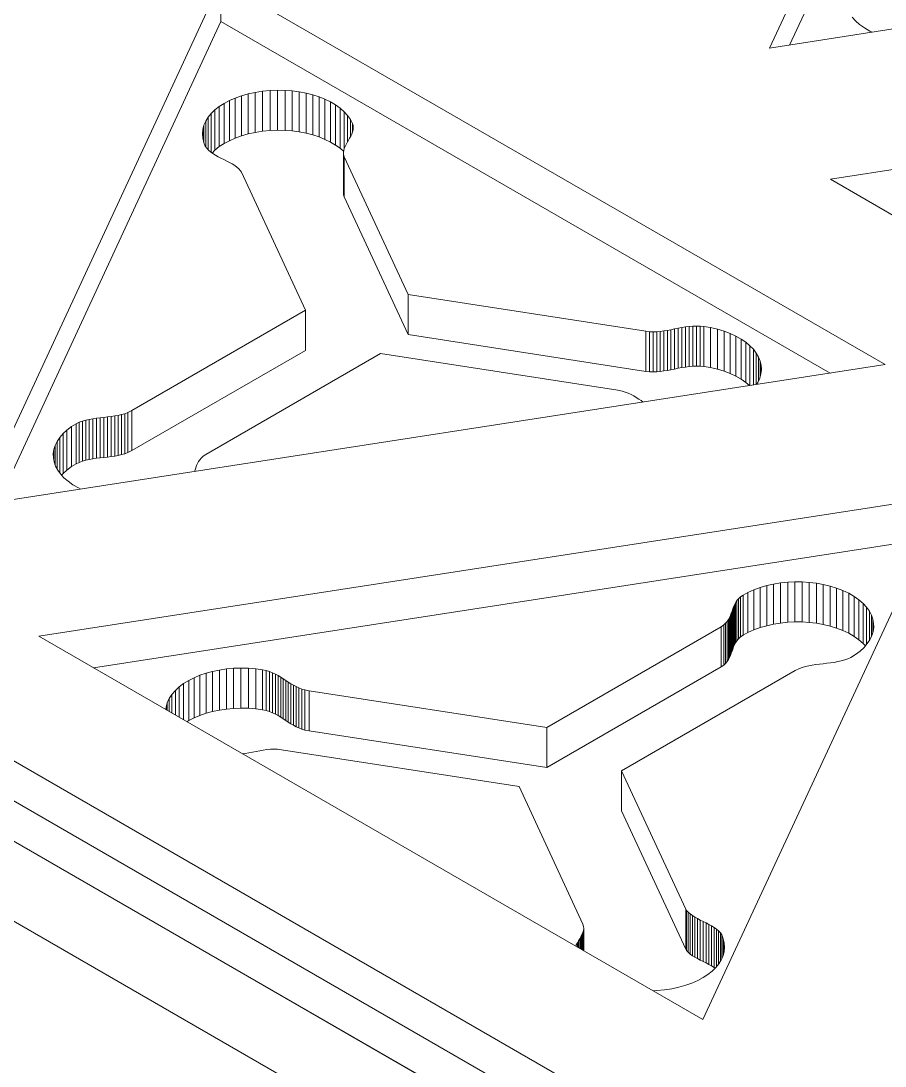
# Model space of a CAD drawing. Header units: inches. Extents: x 2.5 to 18.9, y 2.6 to 12.3.
# Drawn here: x 6.634 to 7.734, y 4.781 to 6.113 of the extents above; entities that cross this region are included whole.
import ezdxf

# ---------------------------------------------------------------- set-up
doc = ezdxf.new("R2010")
doc.units = ezdxf.units.IN
doc.header["$MEASUREMENT"] = 0

# ---------------------------------------------------------------- blocks, each defined once
blk = doc.blocks.new('A$C39963D99')
at = {"color": 0, "linetype": 'Continuous', "lineweight": 0, "extrusion": (3.33067e-16, 0.816497, 0.57735)}
for p, q in [((5.6569, -3.0619), (13.8593, -7.7975)), ((5.6569, -3.1129), (13.8593, -7.8486)), ((13.8593, -7.8486), (5.6569, -3.1129)), ((13.8593, -7.8996), (5.6569, -3.1639)), ((5.6569, -3.1639), (13.8593, -7.8996)), ((13.8593, -8.0017), (5.6569, -3.266)), ((10.7229, -4.5227), (11.0323, -3.8558)), ((11.0323, -3.9068), (10.7484, -4.5188)), ((11.878, -4.344), (10.7229, -4.5227)), ((9.7148, -5.1047), (10.0242, -4.4378)), ((10.0242, -4.4889), (10.0242, -4.4378)), ((10.0242, -4.4378), (10.8699, -4.926)), ((10.8323, -4.4881), (10.8279, -4.4833)), ((10.0242, -4.4889), (9.7403, -5.1008)), ((10.8002, -4.9368), (10.0242, -4.4889)), ((10.8375, -4.4926), (10.8323, -4.4881)), ((10.8437, -4.497), (10.8375, -4.4926)), ((10.8506, -4.501), (10.8437, -4.497)), ((10.8003, -4.6899), (11.9554, -4.5112)), ((10.8538, -4.5025), (10.8506, -4.501)), ((10.0587, -4.5811), (10.0678, -4.5791)), ((10.0678, -4.5791), (10.0773, -4.5776)), ((10.0678, -4.6301), (10.0678, -4.5791)), ((10.0773, -4.5776), (10.0869, -4.5767)), ((10.0773, -4.6286), (10.0773, -4.5776)), ((10.0869, -4.5767), (10.0964, -4.5764)), ((10.0869, -4.6277), (10.0869, -4.5767)), ((10.0964, -4.6274), (10.0964, -4.5764)), ((10.0964, -4.5764), (10.1058, -4.5766)), ((10.1058, -4.6276), (10.1058, -4.5766)), ((10.1058, -4.5766), (10.115, -4.5773)), ((10.115, -4.6283), (10.115, -4.5773)), ((10.115, -4.5773), (10.124, -4.5785)), ((10.124, -4.6295), (10.124, -4.5785)), ((10.124, -4.5785), (10.1327, -4.5802)), ((10.1327, -4.6312), (10.1327, -4.5802)), ((10.1327, -4.5802), (10.1411, -4.5823)), ((10.022, -4.5973), (10.0281, -4.5933)), ((10.0281, -4.5933), (10.0349, -4.5897)), ((10.0281, -4.6443), (10.0281, -4.5933)), ((10.0349, -4.5897), (10.0422, -4.5864)), ((10.0349, -4.6407), (10.0349, -4.5897)), ((10.0422, -4.5864), (10.0502, -4.5835)), ((10.0422, -4.6374), (10.0422, -4.5864)), ((10.0502, -4.5835), (10.0587, -4.5811)), ((10.0502, -4.6345), (10.0502, -4.5835)), ((10.0587, -4.6321), (10.0587, -4.5811)), ((10.1411, -4.6333), (10.1411, -4.5823)), ((10.1411, -4.5823), (10.1491, -4.5849)), ((10.1491, -4.6359), (10.1491, -4.5849)), ((10.1491, -4.5849), (10.1566, -4.5879)), ((10.1566, -4.639), (10.1566, -4.5879)), ((10.1566, -4.5879), (10.1636, -4.5913)), ((10.1636, -4.6424), (10.1636, -4.5913)), ((10.1636, -4.5913), (10.1701, -4.5951)), ((10.008, -4.6109), (10.0119, -4.6061)), ((10.0119, -4.6061), (10.0166, -4.6016)), ((10.0119, -4.6558), (10.0119, -4.6061)), ((10.0166, -4.6016), (10.022, -4.5973)), ((10.0166, -4.6526), (10.0166, -4.6016)), ((10.022, -4.6483), (10.022, -4.5973)), ((10.1701, -4.6462), (10.1701, -4.5951)), ((10.1701, -4.5951), (10.1759, -4.5993)), ((10.1759, -4.6504), (10.1759, -4.5993)), ((10.1759, -4.5993), (10.1811, -4.6038)), ((10.1811, -4.6512), (10.1811, -4.6038)), ((10.1811, -4.6038), (10.1855, -4.6087)), ((10.0026, -4.6211), (10.0049, -4.6159)), ((10.0049, -4.6159), (10.008, -4.6109)), ((10.0049, -4.6486), (10.0049, -4.6159)), ((10.008, -4.6525), (10.008, -4.6109)), ((10.1855, -4.6421), (10.1855, -4.6087)), ((10.1855, -4.6087), (10.1891, -4.6138)), ((10.1891, -4.6356), (10.1891, -4.6138)), ((10.1891, -4.6138), (10.1916, -4.6186)), ((10.1916, -4.63), (10.1916, -4.6186)), ((10.1916, -4.6186), (10.1924, -4.6214)), ((10.0006, -4.6318), (10.0011, -4.6264)), ((10.001, -4.6372), (10.0006, -4.6318)), ((10.0011, -4.6264), (10.0026, -4.6211)), ((10.0011, -4.638), (10.0011, -4.6264)), ((10.0026, -4.6435), (10.0026, -4.6211)), ((10.0587, -4.6321), (10.0502, -4.6345)), ((10.0678, -4.6301), (10.0587, -4.6321)), ((10.0773, -4.6286), (10.0678, -4.6301)), ((10.0869, -4.6277), (10.0773, -4.6286)), ((10.0964, -4.6274), (10.0869, -4.6277)), ((10.1058, -4.6276), (10.0964, -4.6274)), ((10.115, -4.6283), (10.1058, -4.6276)), ((10.124, -4.6295), (10.115, -4.6283)), ((10.1327, -4.6312), (10.124, -4.6295)), ((10.1411, -4.6333), (10.1327, -4.6312)), ((10.1491, -4.6359), (10.1411, -4.6333)), ((10.1908, -4.6322), (10.1895, -4.6349)), ((10.1918, -4.6296), (10.1908, -4.6322)), ((10.1924, -4.6269), (10.1918, -4.6296)), ((10.1924, -4.6269), (10.1924, -4.6214)), ((10.1924, -4.6214), (10.1927, -4.6241)), ((10.1927, -4.6241), (10.1924, -4.6269)), ((10.0023, -4.6428), (10.001, -4.6372)), ((10.0043, -4.6476), (10.0023, -4.6428)), ((10.0281, -4.6443), (10.022, -4.6483)), ((10.0349, -4.6407), (10.0281, -4.6443)), ((10.0422, -4.6374), (10.0349, -4.6407)), ((10.0502, -4.6345), (10.0422, -4.6374)), ((10.1566, -4.639), (10.1491, -4.6359)), ((10.1636, -4.6424), (10.1566, -4.639)), ((10.1701, -4.6462), (10.1636, -4.6424)), ((10.1759, -4.6504), (10.1701, -4.6462)), ((10.1836, -4.6454), (10.1823, -4.648)), ((10.1851, -4.6428), (10.1836, -4.6454)), ((10.1866, -4.6402), (10.1851, -4.6428)), ((10.1881, -4.6376), (10.1866, -4.6402)), ((10.1895, -4.6349), (10.1881, -4.6376)), ((10.006, -4.6503), (10.0043, -4.6476)), ((10.0082, -4.6527), (10.006, -4.6503)), ((10.0109, -4.655), (10.0082, -4.6527)), ((10.0139, -4.6571), (10.0109, -4.655)), ((10.0166, -4.6526), (10.0128, -4.6564)), ((10.0171, -4.6592), (10.0139, -4.6571)), ((10.022, -4.6483), (10.0166, -4.6526)), ((10.0206, -4.6611), (10.0171, -4.6592)), ((10.1804, -4.6542), (10.1759, -4.6504)), ((10.1805, -4.6533), (10.1801, -4.6559)), ((10.1801, -4.7069), (10.1801, -4.6559)), ((10.1801, -4.6559), (10.1802, -4.6585)), ((10.1802, -4.7095), (10.1802, -4.6585)), ((10.1802, -4.6585), (10.181, -4.6614)), ((10.1813, -4.6506), (10.1805, -4.6533)), ((10.1823, -4.648), (10.1813, -4.6506)), ((10.0242, -4.663), (10.0206, -4.6611)), ((10.0279, -4.6648), (10.0242, -4.663)), ((10.0316, -4.6666), (10.0279, -4.6648)), ((10.0352, -4.6685), (10.0316, -4.6666)), ((10.0386, -4.6703), (10.0352, -4.6685)), ((10.0417, -4.6723), (10.0386, -4.6703)), ((10.0446, -4.6744), (10.0417, -4.6723)), ((10.181, -4.7124), (10.181, -4.6614)), ((10.181, -4.6614), (10.2624, -4.8367)), ((10.0471, -4.6765), (10.0446, -4.6744)), ((10.0491, -4.6789), (10.0471, -4.6765)), ((10.0502, -4.6806), (10.0491, -4.6789)), ((10.1319, -4.8568), (10.0502, -4.6806)), ((11.6459, -5.1781), (10.8003, -4.6899)), ((10.1802, -4.7095), (10.1801, -4.7069)), ((10.181, -4.7124), (10.1802, -4.7095)), ((10.2624, -4.8877), (10.181, -4.7124)), ((10.2624, -4.8877), (10.2624, -4.8367)), ((10.2624, -4.8367), (10.5651, -4.8835)), ((9.9106, -4.9846), (10.1319, -4.8568)), ((10.1319, -4.9078), (10.1319, -4.8568)), ((10.5651, -4.9346), (10.5651, -4.8835)), ((10.5651, -4.8835), (10.5701, -4.8841)), ((10.5701, -4.9351), (10.5701, -4.8841)), ((10.5701, -4.8841), (10.5746, -4.8843)), ((10.5746, -4.8843), (10.5791, -4.8841)), ((10.5746, -4.9353), (10.5746, -4.8843)), ((10.5791, -4.8841), (10.5836, -4.8837)), ((10.5791, -4.9351), (10.5791, -4.8841)), ((10.5836, -4.8837), (10.5881, -4.8831)), ((10.5836, -4.9347), (10.5836, -4.8837)), ((10.5881, -4.8831), (10.5927, -4.8824)), ((10.5881, -4.9341), (10.5881, -4.8831)), ((10.5927, -4.8824), (10.5972, -4.8815)), ((10.5927, -4.9334), (10.5927, -4.8824)), ((10.5972, -4.8815), (10.6018, -4.8806)), ((10.5972, -4.9325), (10.5972, -4.8815)), ((10.6018, -4.8806), (10.6064, -4.8797)), ((10.6018, -4.9316), (10.6018, -4.8806)), ((10.6064, -4.8797), (10.611, -4.8788)), ((10.6064, -4.9307), (10.6064, -4.8797)), ((10.611, -4.8788), (10.6156, -4.878)), ((10.611, -4.9298), (10.611, -4.8788)), ((10.6156, -4.878), (10.6203, -4.8774)), ((10.6156, -4.9291), (10.6156, -4.878)), ((10.6203, -4.8774), (10.625, -4.877)), ((10.6203, -4.9284), (10.6203, -4.8774)), ((10.625, -4.877), (10.6297, -4.8768)), ((10.625, -4.928), (10.625, -4.877)), ((10.6297, -4.9278), (10.6297, -4.8768)), ((10.6297, -4.8768), (10.6345, -4.8769)), ((10.6345, -4.9279), (10.6345, -4.8769)), ((10.6345, -4.8769), (10.6393, -4.8774)), ((10.6393, -4.9284), (10.6393, -4.8774)), ((10.6393, -4.8774), (10.6476, -4.8788)), ((10.6476, -4.9298), (10.6476, -4.8788)), ((10.6476, -4.8788), (10.6565, -4.8809)), ((10.6565, -4.9319), (10.6565, -4.8809)), ((10.6565, -4.8809), (10.6649, -4.8834)), ((10.6649, -4.9345), (10.6649, -4.8834)), ((10.6649, -4.8834), (10.6727, -4.8864)), ((10.6727, -4.9375), (10.6727, -4.8864)), ((10.6727, -4.8864), (10.68, -4.8898)), ((10.5651, -4.9346), (10.2624, -4.8877)), ((10.68, -4.9408), (10.68, -4.8898)), ((10.68, -4.8898), (10.6865, -4.8935)), ((10.6865, -4.9446), (10.6865, -4.8935)), ((10.6865, -4.8935), (10.6925, -4.8976)), ((10.6925, -4.9486), (10.6925, -4.8976)), ((10.6925, -4.8976), (10.6977, -4.9019)), ((10.1319, -4.9078), (9.9106, -5.0356)), ((10.2272, -4.9119), (10.0049, -5.0403)), ((10.5296, -4.9587), (10.2272, -4.9119)), ((10.6977, -4.9527), (10.6977, -4.9019)), ((10.6977, -4.9019), (10.7022, -4.9065)), ((10.7022, -4.952), (10.7022, -4.9065)), ((10.7022, -4.9065), (10.7059, -4.9114)), ((10.7059, -4.9514), (10.7059, -4.9114)), ((10.7059, -4.9114), (10.7088, -4.9164)), ((10.8699, -4.926), (9.7148, -5.1047)), ((10.7088, -4.9466), (10.7088, -4.9164)), ((10.7088, -4.9164), (10.7109, -4.9216)), ((10.7109, -4.9412), (10.7109, -4.9216)), ((10.7109, -4.9216), (10.7122, -4.9269)), ((10.5701, -4.9351), (10.5651, -4.9346)), ((10.5746, -4.9353), (10.5701, -4.9351)), ((10.5791, -4.9351), (10.5746, -4.9353)), ((10.5836, -4.9347), (10.5791, -4.9351)), ((10.5881, -4.9341), (10.5836, -4.9347)), ((10.5927, -4.9334), (10.5881, -4.9341)), ((10.5972, -4.9325), (10.5927, -4.9334)), ((10.6018, -4.9316), (10.5972, -4.9325)), ((10.6064, -4.9307), (10.6018, -4.9316)), ((10.611, -4.9298), (10.6064, -4.9307)), ((10.6156, -4.9291), (10.611, -4.9298)), ((10.6203, -4.9284), (10.6156, -4.9291)), ((10.625, -4.928), (10.6203, -4.9284)), ((10.6297, -4.9278), (10.625, -4.928)), ((10.6345, -4.9279), (10.6297, -4.9278)), ((10.6393, -4.9284), (10.6345, -4.9279)), ((10.6476, -4.9298), (10.6393, -4.9284)), ((10.6565, -4.9319), (10.6476, -4.9298)), ((10.6649, -4.9345), (10.6565, -4.9319)), ((10.6727, -4.9375), (10.6649, -4.9345)), ((10.68, -4.9408), (10.6727, -4.9375)), ((10.7119, -4.9378), (10.7103, -4.9434)), ((10.7125, -4.9324), (10.7119, -4.9378)), ((10.7122, -4.9354), (10.7122, -4.9269)), ((10.7122, -4.9269), (10.7125, -4.9324)), ((10.6865, -4.9446), (10.68, -4.9408)), ((10.6925, -4.9486), (10.6865, -4.9446)), ((10.6974, -4.9527), (10.6925, -4.9486)), ((10.7078, -4.9488), (10.7061, -4.9514)), ((10.7103, -4.9434), (10.7078, -4.9488)), ((10.5351, -4.9598), (10.5296, -4.9587)), ((10.5391, -4.9609), (10.5351, -4.9598)), ((10.5429, -4.9624), (10.5391, -4.9609)), ((10.5464, -4.964), (10.5429, -4.9624)), ((10.5498, -4.9658), (10.5464, -4.964)), ((10.5531, -4.9678), (10.5498, -4.9658)), ((10.5563, -4.9698), (10.5531, -4.9678)), ((10.5594, -4.9719), (10.5563, -4.9698)), ((10.562, -4.9737), (10.5594, -4.9719)), ((9.8703, -4.9937), (9.8751, -4.9932)), ((9.8751, -4.9932), (9.8798, -4.9927)), ((9.8751, -5.0442), (9.8751, -4.9932)), ((9.8798, -4.9927), (9.8844, -4.9921)), ((9.8798, -5.0437), (9.8798, -4.9927)), ((9.8844, -4.9921), (9.889, -4.9914)), ((9.8844, -5.0431), (9.8844, -4.9921)), ((9.889, -4.9914), (9.8934, -4.9907)), ((9.889, -5.0425), (9.889, -4.9914)), ((9.8934, -4.9907), (9.8976, -4.9897)), ((9.8934, -5.0417), (9.8934, -4.9907)), ((9.8976, -4.9897), (9.9017, -4.9885)), ((9.8976, -5.0407), (9.8976, -4.9897)), ((9.9017, -4.9885), (9.9054, -4.9871)), ((9.9017, -5.0396), (9.9017, -4.9885)), ((9.9054, -4.9871), (9.9106, -4.9846)), ((9.9054, -5.0381), (9.9054, -4.9871)), ((9.9106, -5.0356), (9.9106, -4.9846)), ((9.8281, -5.0093), (9.834, -5.0049)), ((9.834, -5.0049), (9.8399, -5.0013)), ((9.834, -5.0559), (9.834, -5.0049)), ((9.8399, -5.0013), (9.8437, -4.9995)), ((9.8399, -5.0523), (9.8399, -5.0013)), ((9.8437, -4.9995), (9.8477, -4.998)), ((9.8437, -5.0505), (9.8437, -4.9995)), ((9.8477, -4.998), (9.852, -4.9968)), ((9.8477, -5.049), (9.8477, -4.998)), ((9.852, -4.9968), (9.8564, -4.9958)), ((9.852, -5.0478), (9.852, -4.9968)), ((9.8564, -4.9958), (9.861, -4.995)), ((9.8564, -5.0468), (9.8564, -4.9958)), ((9.861, -4.995), (9.8656, -4.9943)), ((9.861, -5.046), (9.861, -4.995)), ((9.8656, -4.9943), (9.8703, -4.9937)), ((9.8656, -5.0453), (9.8656, -4.9943)), ((9.8703, -5.0448), (9.8703, -4.9937)), ((9.8155, -5.0238), (9.8189, -5.0188)), ((9.8189, -5.0188), (9.8231, -5.0139)), ((9.8189, -5.0639), (9.8189, -5.0188)), ((9.8231, -5.0139), (9.8281, -5.0093)), ((9.8231, -5.0649), (9.8231, -5.0139)), ((9.8281, -5.0603), (9.8281, -5.0093)), ((9.8114, -5.0341), (9.813, -5.0289)), ((9.813, -5.0289), (9.8155, -5.0238)), ((9.813, -5.0537), (9.813, -5.0289)), ((9.8155, -5.0589), (9.8155, -5.0238)), ((9.8107, -5.0394), (9.8114, -5.0341)), ((9.8108, -5.0447), (9.8107, -5.0394)), ((9.8118, -5.05), (9.8108, -5.0447)), ((9.8114, -5.0482), (9.8114, -5.0341)), ((9.861, -5.046), (9.8564, -5.0468)), ((9.8656, -5.0453), (9.861, -5.046)), ((9.8703, -5.0448), (9.8656, -5.0453)), ((9.8751, -5.0442), (9.8703, -5.0448)), ((9.8798, -5.0437), (9.8751, -5.0442)), ((9.8844, -5.0431), (9.8798, -5.0437)), ((9.889, -5.0425), (9.8844, -5.0431)), ((9.8934, -5.0417), (9.889, -5.0425)), ((9.8976, -5.0407), (9.8934, -5.0417)), ((9.9017, -5.0396), (9.8976, -5.0407)), ((9.9054, -5.0381), (9.9017, -5.0396)), ((9.9106, -5.0356), (9.9054, -5.0381)), ((9.9993, -5.0447), (9.9973, -5.0471)), ((10.0017, -5.0425), (9.9993, -5.0447)), ((10.0049, -5.0403), (10.0017, -5.0425)), ((9.8136, -5.0552), (9.8118, -5.05)), ((9.8163, -5.0603), (9.8136, -5.0552)), ((9.834, -5.0559), (9.8281, -5.0603)), ((9.8399, -5.0523), (9.834, -5.0559)), ((9.8437, -5.0505), (9.8399, -5.0523)), ((9.8477, -5.049), (9.8437, -5.0505)), ((9.852, -5.0478), (9.8477, -5.049)), ((9.8564, -5.0468), (9.852, -5.0478)), ((9.9922, -5.0574), (9.9912, -5.0602)), ((9.9931, -5.0547), (9.9922, -5.0574)), ((9.9943, -5.0521), (9.9931, -5.0547)), ((9.9956, -5.0495), (9.9943, -5.0521)), ((9.9973, -5.0471), (9.9956, -5.0495)), ((9.8198, -5.0653), (9.8163, -5.0603)), ((9.8242, -5.0701), (9.8198, -5.0653)), ((9.8231, -5.0649), (9.8213, -5.0669)), ((9.8281, -5.0603), (9.8231, -5.0649)), ((9.8295, -5.0746), (9.8242, -5.0701)), ((9.9912, -5.0602), (9.9906, -5.0621)), ((9.8356, -5.079), (9.8295, -5.0746)), ((9.8426, -5.083), (9.8356, -5.079)), ((9.8457, -5.0845), (9.8426, -5.083)), ((9.7922, -5.2719), (10.9473, -5.0933)), ((10.9473, -5.0933), (10.6378, -5.7602)), ((10.9218, -5.1482), (9.8619, -5.3122)), ((10.7194, -5.2076), (10.728, -5.2057)), ((10.728, -5.2057), (10.7369, -5.2042)), ((10.728, -5.2567), (10.728, -5.2057)), ((10.7369, -5.2042), (10.746, -5.2033)), ((10.7369, -5.2553), (10.7369, -5.2042)), ((10.746, -5.2033), (10.7551, -5.2029)), ((10.746, -5.2543), (10.746, -5.2033)), ((10.7551, -5.2539), (10.7551, -5.2029)), ((10.7551, -5.2029), (10.7643, -5.2029)), ((10.7643, -5.2539), (10.7643, -5.2029)), ((10.7643, -5.2029), (10.7734, -5.2035)), ((10.7734, -5.2545), (10.7734, -5.2035)), ((10.7734, -5.2035), (10.7824, -5.2045)), ((10.7824, -5.2556), (10.7824, -5.2045)), ((10.7824, -5.2045), (10.7913, -5.2061)), ((10.7913, -5.2571), (10.7913, -5.2061)), ((10.7913, -5.2061), (10.7999, -5.2081)), ((10.6859, -5.222), (10.6891, -5.2198)), ((10.6891, -5.2198), (10.6953, -5.2163)), ((10.6891, -5.2708), (10.6891, -5.2198)), ((10.6953, -5.2163), (10.7029, -5.2129)), ((10.6953, -5.2674), (10.6953, -5.2163)), ((10.7029, -5.2129), (10.711, -5.21)), ((10.7029, -5.264), (10.7029, -5.2129)), ((10.711, -5.21), (10.7194, -5.2076)), ((10.711, -5.261), (10.711, -5.21)), ((10.7194, -5.2586), (10.7194, -5.2076)), ((10.7999, -5.2592), (10.7999, -5.2081)), ((10.7999, -5.2081), (10.8082, -5.2107)), ((10.8082, -5.2617), (10.8082, -5.2107)), ((10.8082, -5.2107), (10.8161, -5.2137)), ((10.8161, -5.2647), (10.8161, -5.2137)), ((10.8161, -5.2137), (10.8236, -5.2173)), ((10.8236, -5.2683), (10.8236, -5.2173)), ((10.8236, -5.2173), (10.8306, -5.2213)), ((10.6769, -5.2346), (10.6781, -5.2319)), ((10.6781, -5.2319), (10.6795, -5.2293)), ((10.6781, -5.283), (10.6781, -5.2319)), ((10.6795, -5.2293), (10.6812, -5.2267)), ((10.6795, -5.2803), (10.6795, -5.2293)), ((10.6812, -5.2267), (10.6834, -5.2243)), ((10.6812, -5.2778), (10.6812, -5.2267)), ((10.6834, -5.2243), (10.6859, -5.222)), ((10.6834, -5.2753), (10.6834, -5.2243)), ((10.6859, -5.273), (10.6859, -5.222)), ((10.8306, -5.2723), (10.8306, -5.2213)), ((10.8306, -5.2213), (10.8367, -5.2256)), ((10.8367, -5.2766), (10.8367, -5.2256)), ((10.8367, -5.2256), (10.842, -5.2302)), ((10.842, -5.2812), (10.842, -5.2302)), ((10.842, -5.2302), (10.8464, -5.235)), ((10.6719, -5.2481), (10.673, -5.2455)), ((10.673, -5.2455), (10.674, -5.2428)), ((10.673, -5.2965), (10.673, -5.2455)), ((10.674, -5.2428), (10.675, -5.2401)), ((10.674, -5.2938), (10.674, -5.2428)), ((10.675, -5.2401), (10.6759, -5.2373)), ((10.675, -5.2911), (10.675, -5.2401)), ((10.6759, -5.2373), (10.6769, -5.2346)), ((10.6759, -5.2884), (10.6759, -5.2373)), ((10.6769, -5.2856), (10.6769, -5.2346)), ((10.8464, -5.2826), (10.8464, -5.235)), ((10.8464, -5.235), (10.8499, -5.2399)), ((10.8499, -5.2776), (10.8499, -5.2399)), ((10.8499, -5.2399), (10.8526, -5.2451)), ((10.8526, -5.2724), (10.8526, -5.2451)), ((10.8526, -5.2451), (10.8544, -5.2503)), ((10.6613, -5.2599), (10.6645, -5.2577)), ((10.6645, -5.2577), (10.6669, -5.2555)), ((10.6645, -5.3088), (10.6645, -5.2577)), ((10.6669, -5.2555), (10.6689, -5.2532)), ((10.6669, -5.3066), (10.6669, -5.2555)), ((10.6689, -5.2532), (10.6706, -5.2507)), ((10.6689, -5.3042), (10.6689, -5.2532)), ((10.6706, -5.2507), (10.6719, -5.2481)), ((10.6706, -5.3017), (10.6706, -5.2507)), ((10.6719, -5.2992), (10.6719, -5.2481)), ((10.7194, -5.2586), (10.711, -5.261)), ((10.728, -5.2567), (10.7194, -5.2586)), ((10.7369, -5.2553), (10.728, -5.2567)), ((10.746, -5.2543), (10.7369, -5.2553)), ((10.7551, -5.2539), (10.746, -5.2543)), ((10.7643, -5.2539), (10.7551, -5.2539)), ((10.7734, -5.2545), (10.7643, -5.2539)), ((10.7824, -5.2556), (10.7734, -5.2545)), ((10.7913, -5.2571), (10.7824, -5.2556)), ((10.7999, -5.2592), (10.7913, -5.2571)), ((10.8082, -5.2617), (10.7999, -5.2592)), ((10.8544, -5.2671), (10.8544, -5.2503)), ((10.8544, -5.2503), (10.8554, -5.2555)), ((10.8554, -5.2616), (10.8554, -5.2555)), ((10.8554, -5.2555), (10.8555, -5.2608)), ((10.6378, -5.7602), (9.7922, -5.2719)), ((10.439, -5.3883), (10.6613, -5.2599)), ((10.6613, -5.3109), (10.6613, -5.2599)), ((10.6859, -5.273), (10.6834, -5.2753)), ((10.6891, -5.2708), (10.6859, -5.273)), ((10.6953, -5.2674), (10.6891, -5.2708)), ((10.7029, -5.264), (10.6953, -5.2674)), ((10.711, -5.261), (10.7029, -5.264)), ((10.8161, -5.2647), (10.8082, -5.2617)), ((10.8236, -5.2683), (10.8161, -5.2647)), ((10.8306, -5.2723), (10.8236, -5.2683)), ((10.8367, -5.2766), (10.8306, -5.2723)), ((10.8531, -5.2713), (10.8507, -5.2765)), ((10.8548, -5.2661), (10.8531, -5.2713)), ((10.8555, -5.2608), (10.8548, -5.2661)), ((10.6769, -5.2856), (10.6759, -5.2884)), ((10.6781, -5.283), (10.6769, -5.2856)), ((10.6795, -5.2803), (10.6781, -5.283)), ((10.6812, -5.2778), (10.6795, -5.2803)), ((10.6834, -5.2753), (10.6812, -5.2778)), ((10.842, -5.2812), (10.8367, -5.2766)), ((10.8431, -5.2863), (10.8381, -5.291)), ((10.8449, -5.2843), (10.842, -5.2812)), ((10.8473, -5.2815), (10.8431, -5.2863)), ((10.8507, -5.2765), (10.8473, -5.2815)), ((10.6719, -5.2992), (10.6706, -5.3017)), ((10.673, -5.2965), (10.6719, -5.2992)), ((10.674, -5.2938), (10.673, -5.2965)), ((10.675, -5.2911), (10.674, -5.2938)), ((10.6759, -5.2884), (10.675, -5.2911)), ((10.8263, -5.299), (10.8225, -5.3008)), ((10.8322, -5.2954), (10.8263, -5.299)), ((10.8381, -5.291), (10.8322, -5.2954)), ((10.0311, -5.3137), (10.0403, -5.3129)), ((10.0403, -5.3129), (10.0497, -5.3126)), ((10.0403, -5.3639), (10.0403, -5.3129)), ((10.0497, -5.3636), (10.0497, -5.3126)), ((10.0497, -5.3126), (10.0591, -5.3128)), ((10.0591, -5.3638), (10.0591, -5.3128)), ((10.0591, -5.3128), (10.0687, -5.3136)), ((10.6613, -5.3109), (10.439, -5.4393)), ((10.6645, -5.3088), (10.6613, -5.3109)), ((10.6669, -5.3066), (10.6645, -5.3088)), ((10.6689, -5.3042), (10.6669, -5.3066)), ((10.6706, -5.3017), (10.6689, -5.3042)), ((10.7645, -5.3117), (10.7608, -5.3131)), ((10.7685, -5.3105), (10.7645, -5.3117)), ((10.7728, -5.3096), (10.7685, -5.3105)), ((10.7772, -5.3088), (10.7728, -5.3096)), ((10.7818, -5.3082), (10.7772, -5.3088)), ((10.7864, -5.3076), (10.7818, -5.3082)), ((10.7911, -5.3071), (10.7864, -5.3076)), ((10.7959, -5.3065), (10.7911, -5.3071)), ((10.8006, -5.3059), (10.7959, -5.3065)), ((10.8052, -5.3053), (10.8006, -5.3059)), ((10.8098, -5.3044), (10.8052, -5.3053)), ((10.8142, -5.3035), (10.8098, -5.3044)), ((10.8185, -5.3022), (10.8142, -5.3035)), ((10.8225, -5.3008), (10.8185, -5.3022)), ((9.9831, -5.3285), (9.99, -5.3249)), ((9.99, -5.3249), (9.9974, -5.3218)), ((9.99, -5.376), (9.99, -5.3249)), ((9.9974, -5.3218), (10.0053, -5.3191)), ((9.9974, -5.3729), (9.9974, -5.3218)), ((10.0053, -5.3191), (10.0135, -5.3169)), ((10.0053, -5.3702), (10.0053, -5.3191)), ((10.0135, -5.3169), (10.0222, -5.3151)), ((10.0135, -5.3679), (10.0135, -5.3169)), ((10.0222, -5.3151), (10.0311, -5.3137)), ((10.0222, -5.3661), (10.0222, -5.3151)), ((10.0311, -5.3648), (10.0311, -5.3137)), ((10.0687, -5.3646), (10.0687, -5.3136)), ((10.0687, -5.3136), (10.0771, -5.3147)), ((10.0771, -5.3657), (10.0771, -5.3147)), ((10.0771, -5.3147), (10.0816, -5.3157)), ((10.0816, -5.3667), (10.0816, -5.3157)), ((10.0816, -5.3157), (10.0859, -5.317)), ((10.0859, -5.368), (10.0859, -5.317)), ((10.0859, -5.317), (10.0898, -5.3185)), ((10.0898, -5.3695), (10.0898, -5.3185)), ((10.0898, -5.3185), (10.0935, -5.3202)), ((10.0935, -5.3713), (10.0935, -5.3202)), ((10.0935, -5.3202), (10.097, -5.3221)), ((10.097, -5.3731), (10.097, -5.3221)), ((10.097, -5.3221), (10.1004, -5.3241)), ((10.1004, -5.3751), (10.1004, -5.3241)), ((10.1004, -5.3241), (10.1036, -5.3262)), ((10.1036, -5.3772), (10.1036, -5.3262)), ((10.1036, -5.3262), (10.1068, -5.3283)), ((10.7556, -5.3157), (10.5343, -5.4435)), ((10.7608, -5.3131), (10.7556, -5.3157)), ((9.9661, -5.3412), (9.9711, -5.3366)), ((9.9711, -5.3366), (9.9767, -5.3324)), ((9.9711, -5.3752), (9.9711, -5.3366)), ((9.9767, -5.3324), (9.9831, -5.3285)), ((9.9767, -5.3785), (9.9767, -5.3324)), ((9.9831, -5.3795), (9.9831, -5.3285)), ((10.1068, -5.3793), (10.1068, -5.3283)), ((10.1068, -5.3283), (10.1099, -5.3304)), ((10.1099, -5.3814), (10.1099, -5.3304)), ((10.1099, -5.3304), (10.1131, -5.3325)), ((10.1131, -5.3835), (10.1131, -5.3325)), ((10.1131, -5.3325), (10.1164, -5.3344)), ((10.1164, -5.3854), (10.1164, -5.3344)), ((10.1164, -5.3344), (10.1198, -5.3362)), ((10.1198, -5.3873), (10.1198, -5.3362)), ((10.1198, -5.3362), (10.1233, -5.3379)), ((10.1233, -5.3889), (10.1233, -5.3379)), ((10.1233, -5.3379), (10.1271, -5.3393)), ((10.1271, -5.3903), (10.1271, -5.3393)), ((10.1271, -5.3393), (10.1311, -5.3405)), ((9.9559, -5.3569), (9.9584, -5.3514)), ((9.9584, -5.3514), (9.9618, -5.3462)), ((9.9584, -5.3679), (9.9584, -5.3514)), ((9.9618, -5.3462), (9.9661, -5.3412)), ((9.9618, -5.3699), (9.9618, -5.3462)), ((9.9661, -5.3723), (9.9661, -5.3412)), ((10.1311, -5.3915), (10.1311, -5.3405)), ((10.1311, -5.3405), (10.1366, -5.3415)), ((10.1366, -5.3925), (10.1366, -5.3415)), ((10.1366, -5.3415), (10.439, -5.3883)), ((9.954, -5.3654), (9.9543, -5.3624)), ((9.9543, -5.3624), (9.9559, -5.3569)), ((9.9543, -5.3655), (9.9543, -5.3624)), ((9.9559, -5.3665), (9.9559, -5.3569)), ((10.0222, -5.3661), (10.0135, -5.3679)), ((10.0311, -5.3648), (10.0222, -5.3661)), ((10.0403, -5.3639), (10.0311, -5.3648)), ((10.0497, -5.3636), (10.0403, -5.3639)), ((10.0591, -5.3638), (10.0497, -5.3636)), ((10.0687, -5.3646), (10.0591, -5.3638)), ((10.0771, -5.3657), (10.0687, -5.3646)), ((10.0816, -5.3667), (10.0771, -5.3657)), ((9.9831, -5.3795), (9.9808, -5.3809)), ((9.99, -5.376), (9.9831, -5.3795)), ((9.9974, -5.3729), (9.99, -5.376)), ((10.0053, -5.3702), (9.9974, -5.3729)), ((10.0135, -5.3679), (10.0053, -5.3702)), ((10.0859, -5.368), (10.0816, -5.3667)), ((10.0898, -5.3695), (10.0859, -5.368)), ((10.0935, -5.3713), (10.0898, -5.3695)), ((10.097, -5.3731), (10.0935, -5.3713)), ((10.1004, -5.3751), (10.097, -5.3731)), ((10.1036, -5.3772), (10.1004, -5.3751)), ((10.1068, -5.3793), (10.1036, -5.3772)), ((10.1099, -5.3814), (10.1068, -5.3793)), ((10.1131, -5.3835), (10.1099, -5.3814)), ((10.1164, -5.3854), (10.1131, -5.3835)), ((10.1198, -5.3873), (10.1164, -5.3854)), ((10.1233, -5.3889), (10.1198, -5.3873)), ((10.1271, -5.3903), (10.1233, -5.3889)), ((10.1311, -5.3915), (10.1271, -5.3903)), ((10.1366, -5.3925), (10.1311, -5.3915)), ((10.439, -5.4393), (10.1366, -5.3925)), ((10.439, -5.4393), (10.439, -5.3883)), ((10.069, -5.4187), (10.0644, -5.4197)), ((10.0735, -5.4179), (10.069, -5.4187)), ((10.0781, -5.4171), (10.0735, -5.4179)), ((10.0826, -5.4165), (10.0781, -5.4171)), ((10.0871, -5.4161), (10.0826, -5.4165)), ((10.0916, -5.416), (10.0871, -5.4161)), ((10.0961, -5.4161), (10.0916, -5.416)), ((10.1011, -5.4167), (10.0961, -5.4161)), ((10.4038, -5.4636), (10.1011, -5.4167)), ((10.0552, -5.4214), (10.052, -5.422)), ((10.0598, -5.4206), (10.0552, -5.4214)), ((10.0644, -5.4197), (10.0598, -5.4206)), ((10.5343, -5.4945), (10.5343, -5.4435)), ((10.5343, -5.4435), (10.616, -5.6196)), ((10.4852, -5.6389), (10.4038, -5.4636)), ((10.616, -5.6706), (10.5343, -5.4945)), ((10.616, -5.6706), (10.616, -5.6196)), ((10.616, -5.6196), (10.6171, -5.6214)), ((10.6171, -5.6724), (10.6171, -5.6214)), ((10.6171, -5.6214), (10.6191, -5.6237)), ((10.6191, -5.6747), (10.6191, -5.6237)), ((10.6191, -5.6237), (10.6216, -5.6259)), ((10.6216, -5.6769), (10.6216, -5.6259)), ((10.6216, -5.6259), (10.6245, -5.6279)), ((10.6245, -5.679), (10.6245, -5.6279)), ((10.6245, -5.6279), (10.6276, -5.6299)), ((10.6276, -5.6809), (10.6276, -5.6299)), ((10.6276, -5.6299), (10.631, -5.6318)), ((10.631, -5.6828), (10.631, -5.6318)), ((10.631, -5.6318), (10.6346, -5.6336)), ((10.4859, -5.6417), (10.4852, -5.6389)), ((10.4857, -5.647), (10.4861, -5.6444)), ((10.4861, -5.6444), (10.4859, -5.6417)), ((10.4861, -5.6725), (10.4861, -5.6444)), ((10.6346, -5.6847), (10.6346, -5.6336)), ((10.6346, -5.6336), (10.6383, -5.6354)), ((10.6383, -5.6865), (10.6383, -5.6354)), ((10.6383, -5.6354), (10.6419, -5.6373)), ((10.6419, -5.6883), (10.6419, -5.6373)), ((10.6419, -5.6373), (10.6456, -5.6391)), ((10.6456, -5.6902), (10.6456, -5.6391)), ((10.6456, -5.6391), (10.6491, -5.6411)), ((10.6491, -5.6921), (10.6491, -5.6411)), ((10.6491, -5.6411), (10.6523, -5.6431)), ((10.6523, -5.6941), (10.6523, -5.6431)), ((10.6523, -5.6431), (10.6553, -5.6452)), ((10.6553, -5.6928), (10.6553, -5.6452)), ((10.6553, -5.6452), (10.658, -5.6475)), ((10.4796, -5.6601), (10.4811, -5.6574)), ((10.4811, -5.6574), (10.4826, -5.6548)), ((10.4811, -5.6697), (10.4811, -5.6574)), ((10.4826, -5.6548), (10.4839, -5.6522)), ((10.4826, -5.6705), (10.4826, -5.6548)), ((10.4839, -5.6522), (10.4849, -5.6496)), ((10.4839, -5.6713), (10.4839, -5.6522)), ((10.4849, -5.6496), (10.4857, -5.647)), ((10.4849, -5.6719), (10.4849, -5.6496)), ((10.4857, -5.6723), (10.4857, -5.647)), ((10.658, -5.6896), (10.658, -5.6475)), ((10.658, -5.6475), (10.6602, -5.65)), ((10.6602, -5.6861), (10.6602, -5.65)), ((10.6602, -5.65), (10.6619, -5.6526)), ((10.6619, -5.6829), (10.6619, -5.6526)), ((10.6619, -5.6526), (10.6639, -5.6575)), ((10.6639, -5.678), (10.6639, -5.6575)), ((10.6639, -5.6575), (10.6652, -5.663)), ((10.476, -5.6667), (10.4767, -5.6653)), ((10.4767, -5.6653), (10.4781, -5.6627)), ((10.4767, -5.6671), (10.4767, -5.6653)), ((10.4781, -5.6627), (10.4796, -5.6601)), ((10.4781, -5.6679), (10.4781, -5.6627)), ((10.4796, -5.6688), (10.4796, -5.6601)), ((10.6171, -5.6724), (10.616, -5.6706)), ((10.6191, -5.6747), (10.6171, -5.6724)), ((10.6656, -5.6685), (10.6651, -5.6739)), ((10.6652, -5.672), (10.6652, -5.663)), ((10.6652, -5.663), (10.6656, -5.6685)), ((10.6216, -5.6769), (10.6191, -5.6747)), ((10.6245, -5.679), (10.6216, -5.6769)), ((10.6276, -5.6809), (10.6245, -5.679)), ((10.631, -5.6828), (10.6276, -5.6809)), ((10.6346, -5.6847), (10.631, -5.6828)), ((10.6383, -5.6865), (10.6346, -5.6847)), ((10.6613, -5.6843), (10.6582, -5.6893)), ((10.6636, -5.6792), (10.6613, -5.6843)), ((10.6651, -5.6739), (10.6636, -5.6792)), ((10.6419, -5.6883), (10.6383, -5.6865)), ((10.6456, -5.6902), (10.6419, -5.6883)), ((10.6496, -5.6987), (10.6442, -5.7029)), ((10.6491, -5.6921), (10.6456, -5.6902)), ((10.6523, -5.6941), (10.6491, -5.6921)), ((10.6543, -5.6941), (10.6496, -5.6987)), ((10.6534, -5.6949), (10.6523, -5.6941)), ((10.6582, -5.6893), (10.6543, -5.6941)), ((10.6313, -5.7106), (10.624, -5.7139)), ((10.6381, -5.7069), (10.6313, -5.7106)), ((10.6442, -5.7029), (10.6381, -5.7069)), ((10.5793, -5.7235), (10.5747, -5.7237)), ((10.5889, -5.7226), (10.5793, -5.7235)), ((10.5984, -5.7212), (10.5889, -5.7226)), ((10.6075, -5.7192), (10.5984, -5.7212)), ((10.616, -5.7167), (10.6075, -5.7192)), ((10.624, -5.7139), (10.616, -5.7167))]:
    blk.add_line(p, q, dxfattribs=at)

msp = doc.modelspace()

# ---------------------------------------------------------------- block references
msp.add_blockref('A$C39963D99', (-3.1356, 10.6011))

doc.saveas('drawing.dxf')
